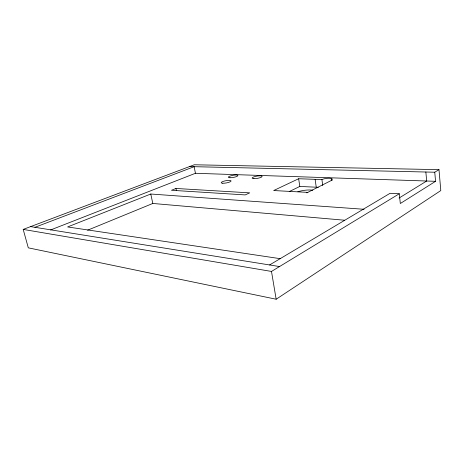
<?xml version="1.0" encoding="UTF-8"?>
<svg xmlns="http://www.w3.org/2000/svg" width="464" height="464" viewBox="0 0 464 464"><rect width="100%" height="100%" fill="white"/><g stroke="black" fill="none" stroke-linecap="round" stroke-linejoin="round"><path stroke-width="0.7" d="M276.155 299.228L440.8 190.571L438.985 169.65L194.277 164.772L23.2 229.419L28.298 247.84L276.155 299.228L271.492 271.44L399.295 193.766L400.322 203.516L435.563 181.314L434.756 172.219L438.985 169.65M399.081 198.035L426.683 181.012L425.853 172.016M269.601 264.956L390.056 193.308L399.295 193.766M289.611 191.406L299.802 186.441L318.275 187.305M298.654 178.739L273.679 190.536L307.748 192.38L332.357 179.957L331.186 179.916A5.649 1.38 -8.1 0 0 329.684 178.188A5.649 1.38 -8.1 0 0 321.923 179.58L298.654 178.739L299.802 186.441M87.58 230.219L152.807 203.458L344.706 220.232M175.96 188.471L171.471 190.281L245.201 194.915L249.702 192.856L175.96 188.471L176.395 190.588M364.072 209.281L150.771 194.022L67.611 226.942L280.349 258.697M50.559 229.976L195.437 173.287L435.563 181.314M34.928 227.302L194.155 166.692L195.437 173.287M189.492 166.582L434.756 172.219M30.63 226.612L279.531 266.551M23.2 229.419L271.492 271.44M150.771 194.022L152.807 203.458M315.126 179.33L316.245 187.212M321.923 179.58L322.753 185.542M306.443 192.769A11.264 2.981 -8.4 0 1 307.847 192.664M297.847 191.765A11.275 2.941 -8.5 0 1 312.794 190.24M229.924 177.735A4.889 1.079 -10.2 0 0 237.846 175.798A4.889 1.079 -10.2 0 0 231.64 175.589A4.889 1.079 -10.2 0 0 229.924 177.735M253.918 178.657A5.069 1.154 -9.7 0 0 262.05 176.645A5.069 1.154 -9.7 0 0 255.386 176.424A5.069 1.154 -9.7 0 0 253.918 178.657M222.795 183.245A5.023 1.137 -10.3 0 0 230.968 181.233A5.023 1.137 -10.3 0 0 224.651 180.972A5.023 1.137 -10.3 0 0 222.795 183.245"/></g></svg>
